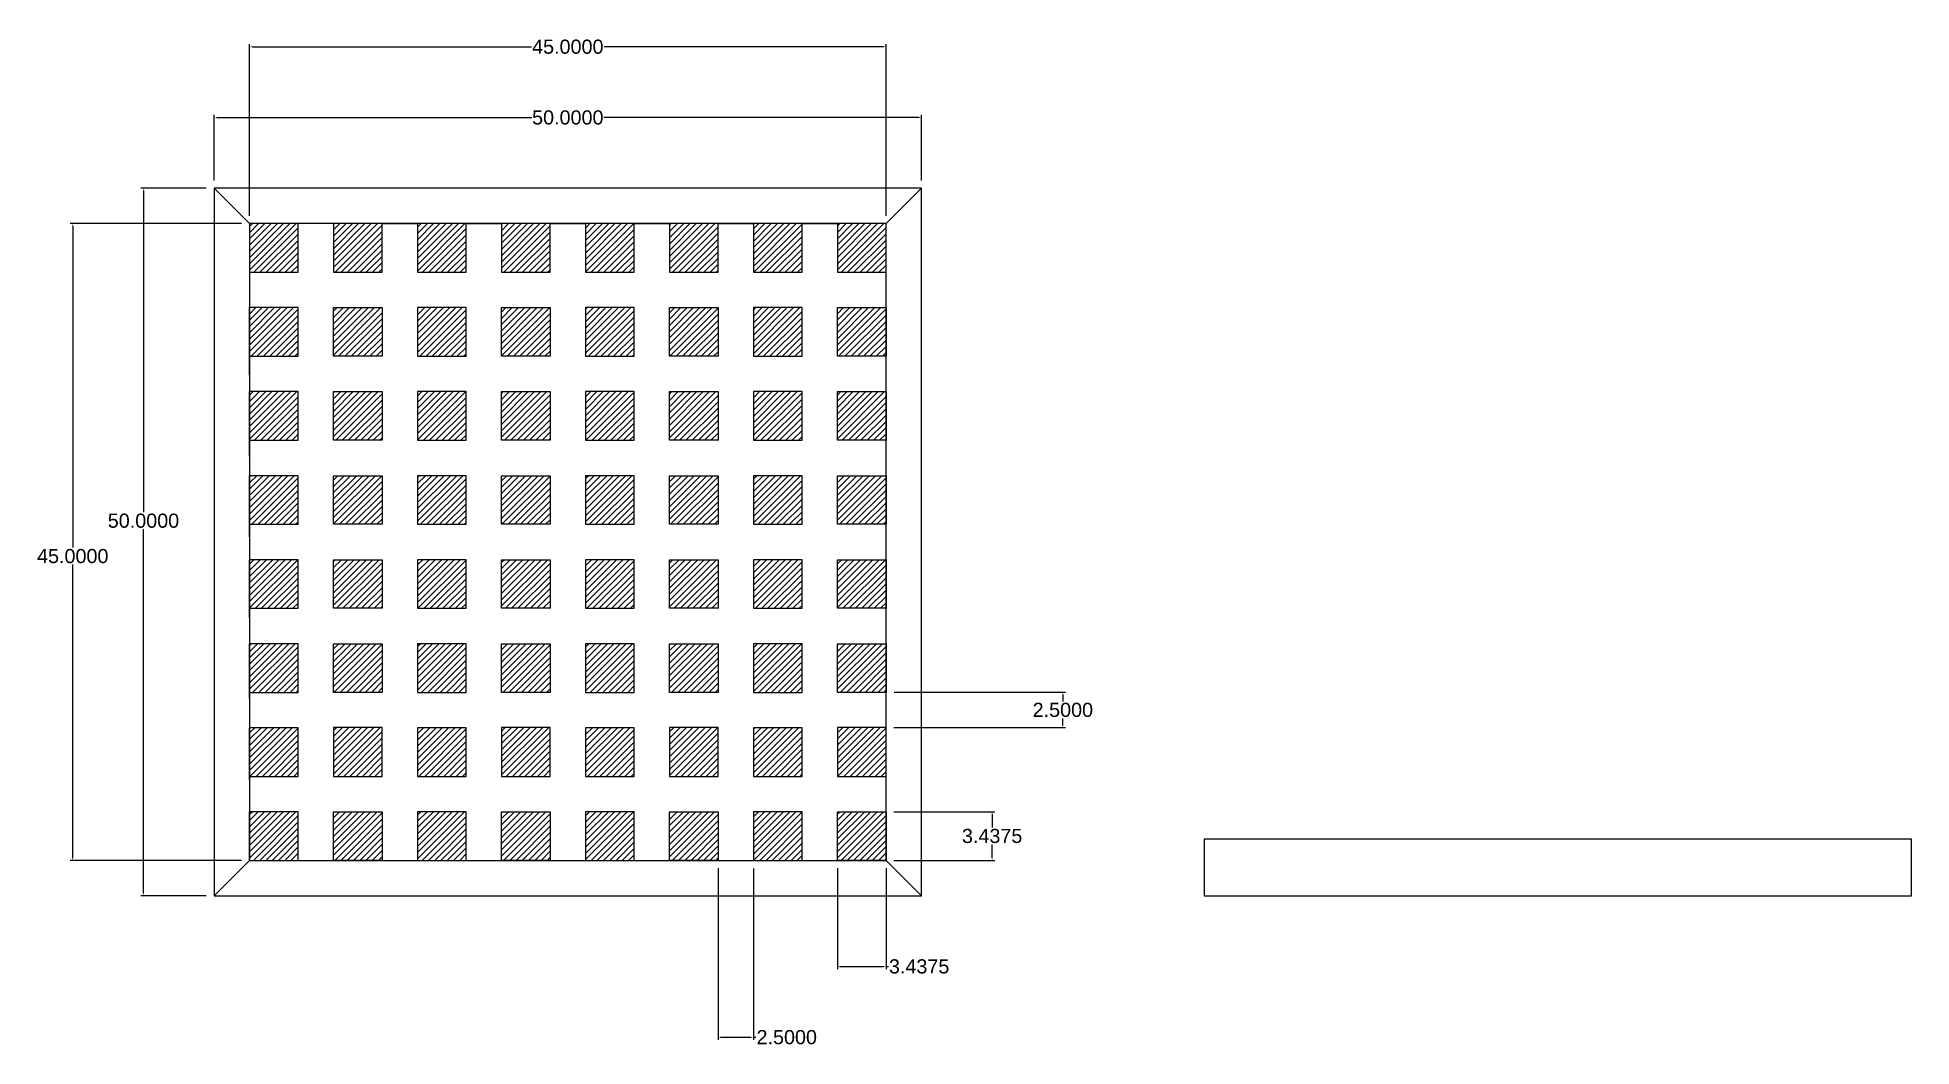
# Model space of a CAD drawing. Header units: inches. Extents: x 3 to 135, y 14 to 86.
import ezdxf

# ---------------------------------------------------------------- set-up
doc = ezdxf.new("R2010")
doc.units = ezdxf.units.IN
doc.header["$MEASUREMENT"] = 0
doc.styles.get("Standard").update_dxf_attribs({"font": 'Arial.ttf'})
doc.dimstyles.get("Standard").update_dxf_attribs({"dimtxt": 1, "dimasz": 0.18, "dimexe": 0.18, "dimexo": 0.0625, "dimgap": 0.09, "dimtad": 0, "dimtih": 1, "dimtoh": 1, "dimdec": 4, "dimzin": 0, "dimdsep": 46, "dimtxsty": 'Standard', "dimcen": 0.09, "dimadec": 0, "dimazin": 0, "dimtfac": 1, "dimtdec": 4, "dimtofl": 0, "dimtmove": 0, "dimatfit": 3, "dimfxl": 1, "dimtolj": 1, "dimtzin": 0, "dimarcsym": 0})

# ---------------------------------------------------------------- blocks, each defined once
blk = doc.blocks.new('*D17')
at = {"color": 0, "lineweight": -2, "transparency": 16777216}
for p, q in [((15, 75.56), (15, 80.18)), ((15.18, 80), (37.45, 80)), ((64.82, 80), (42.55, 80)), ((65, 75.56), (65, 80.18))]:
    blk.add_line(p, q, dxfattribs=at)
at = {"color": 0, "transparency": 16777216}
for points in [[(15.18, 80.03), (15.18, 79.97), (15, 80)], [(64.82, 80.03), (64.82, 79.97), (65, 80)]]:
    blk.add_solid(points, dxfattribs=at)
at = {"layer": 'Defpoints', "color": 0, "transparency": 16777216}
for p in [(65, 80), (15, 75.5), (65, 75.5)]:
    blk.add_point(p, dxfattribs=at)
at = {"color": 0, "transparency": 16777216, "insert": (40, 80), "char_height": 1, "attachment_point": 5}
blk.add_mtext('\\A1;50.0000', dxfattribs=at)
blk = doc.blocks.new('*D18')
at = {"color": 0, "lineweight": -2, "transparency": 16777216}
for p, q in [((17.5, 73.06), (17.5, 85.18)), ((17.68, 85), (37.43, 85)), ((62.32, 85), (42.57, 85)), ((62.5, 73.06), (62.5, 85.18))]:
    blk.add_line(p, q, dxfattribs=at)
at = {"color": 0, "transparency": 16777216}
for points in [[(17.68, 85.03), (17.68, 84.97), (17.5, 85)], [(62.32, 85.03), (62.32, 84.97), (62.5, 85)]]:
    blk.add_solid(points, dxfattribs=at)
at = {"layer": 'Defpoints', "color": 0, "transparency": 16777216}
for p in [(62.5, 85), (17.5, 73), (62.5, 73)]:
    blk.add_point(p, dxfattribs=at)
at = {"color": 0, "transparency": 16777216, "insert": (40, 85), "char_height": 1, "attachment_point": 5}
blk.add_mtext('\\A1;45.0000', dxfattribs=at)
blk = doc.blocks.new('*D19')
at = {"color": 0, "lineweight": -2, "transparency": 16777216}
for p, q in [((14.44, 75), (9.82, 75)), ((10, 74.82), (10, 52.1)), ((10, 25.18), (10, 50.9)), ((14.44, 25), (9.82, 25))]:
    blk.add_line(p, q, dxfattribs=at)
at = {"color": 0, "transparency": 16777216}
for points in [[(9.97, 74.82), (10.03, 74.82), (10, 75)], [(9.97, 25.18), (10.03, 25.18), (10, 25)]]:
    blk.add_solid(points, dxfattribs=at)
at = {"layer": 'Defpoints', "color": 0, "transparency": 16777216}
for p in [(10, 75), (14.5, 75), (14.5, 25)]:
    blk.add_point(p, dxfattribs=at)
at = {"color": 0, "transparency": 16777216, "insert": (10, 51.5), "char_height": 1, "attachment_point": 5}
blk.add_mtext('\\A1;50.0000', dxfattribs=at)
blk = doc.blocks.new('*D20')
at = {"color": 0, "lineweight": -2, "transparency": 16777216}
for p, q in [((16.94, 72.5), (4.82, 72.5)), ((5, 72.32), (5, 49.6)), ((5, 27.68), (5, 48.4)), ((16.94, 27.5), (4.82, 27.5))]:
    blk.add_line(p, q, dxfattribs=at)
at = {"color": 0, "transparency": 16777216}
for points in [[(4.97, 72.32), (5.03, 72.32), (5, 72.5)], [(4.97, 27.68), (5.03, 27.68), (5, 27.5)]]:
    blk.add_solid(points, dxfattribs=at)
at = {"layer": 'Defpoints', "color": 0, "transparency": 16777216}
for p in [(5, 72.5), (17, 72.5), (17, 27.5)]:
    blk.add_point(p, dxfattribs=at)
at = {"color": 0, "transparency": 16777216, "insert": (5, 49), "char_height": 1, "attachment_point": 5}
blk.add_mtext('\\A1;45.0000', dxfattribs=at)
blk = doc.blocks.new('*D21')
at = {"color": 0, "lineweight": -2, "transparency": 16777216}
for p, q in [((63.06, 30.94), (70.18, 30.94)), ((70, 30.76), (70, 29.82)), ((70, 27.68), (70, 28.62)), ((63.06, 27.5), (70.18, 27.5))]:
    blk.add_line(p, q, dxfattribs=at)
at = {"color": 0, "transparency": 16777216}
for points in [[(69.97, 30.76), (70.03, 30.76), (70, 30.94)], [(69.97, 27.68), (70.03, 27.68), (70, 27.5)]]:
    blk.add_solid(points, dxfattribs=at)
at = {"layer": 'Defpoints', "color": 0, "transparency": 16777216}
for p in [(63, 30.94), (70, 30.94), (63, 27.5)]:
    blk.add_point(p, dxfattribs=at)
at = {"color": 0, "transparency": 16777216, "insert": (70, 29.22), "char_height": 1, "attachment_point": 5}
blk.add_mtext('\\A1;3.4375', dxfattribs=at)
blk = doc.blocks.new('*D22')
at = {"color": 0, "lineweight": -2, "transparency": 16777216}
for p, q in [((59.06, 26.94), (59.06, 19.82)), ((62.5, 26.94), (62.5, 19.82)), ((59.24, 20), (62.32, 20)), ((62.5, 20), (62.68, 20))]:
    blk.add_line(p, q, dxfattribs=at)
at = {"color": 0, "transparency": 16777216}
for points in [[(59.24, 20.03), (59.24, 19.97), (59.06, 20)], [(62.32, 20.03), (62.32, 19.97), (62.5, 20)]]:
    blk.add_solid(points, dxfattribs=at)
at = {"layer": 'Defpoints', "color": 0, "transparency": 16777216}
for p in [(59.06, 27), (62.5, 27), (62.5, 20)]:
    blk.add_point(p, dxfattribs=at)
at = {"color": 0, "transparency": 16777216, "insert": (64.84, 20), "char_height": 1, "attachment_point": 5}
blk.add_mtext('\\A1;3.4375', dxfattribs=at)
blk = doc.blocks.new('*D25')
at = {"color": 0, "lineweight": -2, "transparency": 16777216}
for p, q in [((50.62, 26.94), (50.62, 14.82)), ((53.12, 26.93), (53.12, 14.82)), ((50.8, 15), (52.94, 15)), ((53.12, 15), (53.3, 15))]:
    blk.add_line(p, q, dxfattribs=at)
at = {"color": 0, "transparency": 16777216}
for points in [[(50.8, 15.03), (50.8, 14.97), (50.62, 15)], [(52.94, 15.03), (52.94, 14.97), (53.12, 15)]]:
    blk.add_solid(points, dxfattribs=at)
at = {"layer": 'Defpoints', "color": 0, "transparency": 16777216}
for p in [(50.62, 27), (53.12, 27), (53.12, 15)]:
    blk.add_point(p, dxfattribs=at)
at = {"color": 0, "transparency": 16777216, "insert": (55.48, 15), "char_height": 1, "attachment_point": 5}
blk.add_mtext('\\A1;2.5000', dxfattribs=at)
blk = doc.blocks.new('*D26')
at = {"color": 0, "lineweight": -2, "transparency": 16777216}
for p, q in [((63.07, 39.38), (75.18, 39.38)), ((75, 39.2), (75, 38.72)), ((75, 37.05), (75, 37.53)), ((63.06, 36.88), (75.18, 36.88))]:
    blk.add_line(p, q, dxfattribs=at)
at = {"color": 0, "transparency": 16777216}
for points in [[(74.97, 39.2), (75.03, 39.2), (75, 39.38)], [(74.97, 37.05), (75.03, 37.05), (75, 36.88)]]:
    blk.add_solid(points, dxfattribs=at)
at = {"layer": 'Defpoints', "color": 0, "transparency": 16777216}
for p in [(63.01, 39.38), (75, 39.38), (62.99, 36.88)]:
    blk.add_point(p, dxfattribs=at)
at = {"color": 0, "transparency": 16777216, "insert": (75, 38.13), "char_height": 1, "attachment_point": 5}
blk.add_mtext('\\A1;2.5000', dxfattribs=at)

msp = doc.modelspace()

# ---------------------------------------------------------------- hatches: boundary and pattern name
h = msp.add_hatch()
h.set_pattern_fill('ANSI31', color=256, scale=2.5)
h.paths.add_polyline_path([(20.9375, 42.8125), (17.5, 42.8125), (17.5, 39.375), (20.9375, 39.375)])
h.paths.add_polyline_path([(26.875, 42.8125), (23.4375, 42.8125), (23.4375, 39.375), (26.875, 39.375)])
h.paths.add_polyline_path([(32.8125, 42.8125), (29.375, 42.8125), (29.375, 39.375), (32.8125, 39.375)])
h.paths.add_polyline_path([(38.75, 42.8125), (35.3125, 42.8125), (35.3125, 39.375), (38.75, 39.375)])
h.paths.add_polyline_path([(38.75, 48.75), (35.3125, 48.75), (35.3125, 45.3125), (38.75, 45.3125)])
h.paths.add_polyline_path([(32.8125, 48.75), (29.375, 48.75), (29.375, 45.3125), (32.8125, 45.3125)])
h.paths.add_polyline_path([(26.875, 48.75), (23.4375, 48.75), (23.4375, 45.3125), (26.875, 45.3125)])
h.paths.add_polyline_path([(20.9375, 48.75), (17.5, 48.75), (17.5, 45.3125), (20.9375, 45.3125)])
h.paths.add_polyline_path([(20.9375, 54.6875), (17.5, 54.6875), (17.5, 51.25), (20.9375, 51.25)])
h.paths.add_polyline_path([(26.875, 54.6875), (23.4375, 54.6875), (23.4375, 51.25), (26.875, 51.25)])
h.paths.add_polyline_path([(32.8125, 54.6875), (29.375, 54.6875), (29.375, 51.25), (32.8125, 51.25)])
h.paths.add_polyline_path([(38.75, 54.6875), (35.3125, 54.6875), (35.3125, 51.25), (38.75, 51.25)])
h.paths.add_polyline_path([(38.75, 60.625), (35.3125, 60.625), (35.3125, 57.1875), (38.75, 57.1875)])
h.paths.add_polyline_path([(32.8125, 60.625), (29.375, 60.625), (29.375, 57.1875), (32.8125, 57.1875)])
h.paths.add_polyline_path([(26.875, 60.625), (23.4375, 60.625), (23.4375, 57.1875), (26.875, 57.1875)])
h.paths.add_polyline_path([(20.9375, 60.625), (17.5, 60.625), (17.5, 57.1875), (20.9375, 57.1875)])
h.paths.add_polyline_path([(20.9375, 66.5625), (17.5, 66.5625), (17.5, 63.125), (20.9375, 63.125)])
h.paths.add_polyline_path([(26.875, 66.5625), (23.4375, 66.5625), (23.4375, 63.125), (26.875, 63.125)])
h.paths.add_polyline_path([(32.8125, 66.5625), (29.375, 66.5625), (29.375, 63.125), (32.8125, 63.125)])
h.paths.add_polyline_path([(38.75, 66.5625), (35.3125, 66.5625), (35.3125, 63.125), (38.75, 63.125)])
h.paths.add_polyline_path([(38.75, 72.5), (35.3125, 72.5), (35.3125, 69.0625), (38.75, 69.0625)])
h.paths.add_polyline_path([(32.8125, 72.5), (29.375, 72.5), (29.375, 69.0625), (32.8125, 69.0625)])
h.paths.add_polyline_path([(26.875, 72.5), (23.4375, 72.5), (23.4375, 69.0625), (26.875, 69.0625)])
h.paths.add_polyline_path([(20.9375, 72.5), (17.5, 72.5), (17.5, 69.0625), (20.9375, 69.0625)])
h.paths.add_polyline_path([(44.6875, 30.9375), (41.25, 30.9375), (41.25, 27.5), (44.6875, 27.5)])
h.paths.add_polyline_path([(44.6875, 36.875), (41.25, 36.875), (41.25, 33.4375), (44.6875, 33.4375)])
h.paths.add_polyline_path([(44.6875, 42.8125), (41.25, 42.8125), (41.25, 39.375), (44.6875, 39.375)])
h.paths.add_polyline_path([(44.6875, 48.75), (41.25, 48.75), (41.25, 45.3125), (44.6875, 45.3125)])
h.paths.add_polyline_path([(44.6875, 54.6875), (41.25, 54.6875), (41.25, 51.25), (44.6875, 51.25)])
h.paths.add_polyline_path([(50.625, 54.6875), (47.1875, 54.6875), (47.1875, 51.25), (50.625, 51.25)])
h.paths.add_polyline_path([(50.625, 48.75), (47.1875, 48.75), (47.1875, 45.3125), (50.625, 45.3125)])
h.paths.add_polyline_path([(50.625, 42.8125), (47.1875, 42.8125), (47.1875, 39.375), (50.625, 39.375)])
h.paths.add_polyline_path([(50.625, 36.875), (47.1875, 36.875), (47.1875, 33.4375), (50.625, 33.4375)])
h.paths.add_polyline_path([(50.625, 30.9375), (47.1875, 30.9375), (47.1875, 27.5), (50.625, 27.5)])
h.paths.add_polyline_path([(56.5625, 30.9375), (53.125, 30.9375), (53.125, 27.5), (56.5625, 27.5)])
h.paths.add_polyline_path([(56.5625, 36.875), (53.125, 36.875), (53.125, 33.4375), (56.5625, 33.4375)])
h.paths.add_polyline_path([(62.5, 36.875), (59.0625, 36.875), (59.0625, 33.4375), (62.5, 33.4375)])
h.paths.add_polyline_path([(62.5, 30.9375), (59.0625, 30.9375), (59.0625, 27.5), (62.5, 27.5)])
h.paths.add_polyline_path([(62.5, 42.8125), (59.0625, 42.8125), (59.0625, 39.375), (62.5, 39.375)])
h.paths.add_polyline_path([(56.5625, 42.8125), (53.125, 42.8125), (53.125, 39.375), (56.5625, 39.375)])
h.paths.add_polyline_path([(56.5625, 48.75), (53.125, 48.75), (53.125, 45.3125), (56.5625, 45.3125)])
h.paths.add_polyline_path([(62.5, 48.75), (59.0625, 48.75), (59.0625, 45.3125), (62.5, 45.3125)])
h.paths.add_polyline_path([(62.5, 54.6875), (59.0625, 54.6875), (59.0625, 51.25), (62.5, 51.25)])
h.paths.add_polyline_path([(62.5, 60.625), (59.0625, 60.625), (59.0625, 57.1875), (62.5, 57.1875)])
h.paths.add_polyline_path([(56.5625, 60.625), (53.125, 60.625), (53.125, 57.1875), (56.5625, 57.1875)])
h.paths.add_polyline_path([(56.5625, 54.6875), (53.125, 54.6875), (53.125, 51.25), (56.5625, 51.25)])
h.paths.add_polyline_path([(50.625, 60.625), (47.1875, 60.625), (47.1875, 57.1875), (50.625, 57.1875)])
h.paths.add_polyline_path([(44.6875, 60.625), (41.25, 60.625), (41.25, 57.1875), (44.6875, 57.1875)])
h.paths.add_polyline_path([(44.6875, 66.5625), (41.25, 66.5625), (41.25, 63.125), (44.6875, 63.125)])
h.paths.add_polyline_path([(44.6875, 72.5), (41.25, 72.5), (41.25, 69.0625), (44.6875, 69.0625)])
h.paths.add_polyline_path([(50.625, 72.5), (47.1875, 72.5), (47.1875, 69.0625), (50.625, 69.0625)])
h.paths.add_polyline_path([(50.625, 66.5625), (47.1875, 66.5625), (47.1875, 63.125), (50.625, 63.125)])
h.paths.add_polyline_path([(56.5625, 66.5625), (53.125, 66.5625), (53.125, 63.125), (56.5625, 63.125)])
h.paths.add_polyline_path([(56.5625, 72.5), (53.125, 72.5), (53.125, 69.0625), (56.5625, 69.0625)])
h.paths.add_polyline_path([(62.5, 72.5), (59.0625, 72.5), (59.0625, 69.0625), (62.5, 69.0625)])
h = msp.add_hatch()
h.set_pattern_fill('ANSI31', color=256, scale=2.5)
h.paths.add_polyline_path([(62.5, 66.5625), (59.0625, 66.5625), (59.0625, 63.125), (62.5, 63.125)])
h = msp.add_hatch()
h.set_pattern_fill('ANSI31', color=256, scale=2.5)
h.paths.add_polyline_path([(20.9375, 30.9375), (17.5, 30.9375), (17.5, 27.5), (20.9375, 27.5)])
h.paths.add_polyline_path([(26.875, 30.9375), (23.4375, 30.9375), (23.4375, 27.5), (26.875, 27.5)])
h.paths.add_polyline_path([(32.8125, 30.9375), (29.375, 30.9375), (29.375, 27.5), (32.8125, 27.5)])
h.paths.add_polyline_path([(38.75, 30.9375), (35.3125, 30.9375), (35.3125, 27.5), (38.75, 27.5)])
h.paths.add_polyline_path([(32.8125, 36.875), (29.375, 36.875), (29.375, 33.4375), (32.8125, 33.4375)])
h.paths.add_polyline_path([(38.75, 36.875), (35.3125, 36.875), (35.3125, 33.4375), (38.75, 33.4375)])
h.paths.add_polyline_path([(26.875, 36.875), (23.4375, 36.875), (23.4375, 33.4375), (26.875, 33.4375)])
h.paths.add_polyline_path([(20.9375, 36.875), (17.5, 36.875), (17.5, 33.4375), (20.9375, 33.4375)])

# ---------------------------------------------------------------- linework, layer by layer
for p, q in [((17.5, 72.5), (15, 75)), ((65, 75), (62.5, 72.5)), ((26.875, 72.5), (29.375, 72.5)), ((32.8125, 72.5), (35.3125, 72.5)), ((38.75, 72.5), (41.25, 72.5)), ((44.6875, 72.5), (47.1875, 72.5)), ((50.625, 72.5), (53.125, 72.5)), ((56.5625, 72.5), (59.0625, 72.5)), ((62.5, 66.5625), (62.5, 69.0625)), ((17.5, 63.125), (17.5, 66.5625)), ((62.5, 64.965), (62.5, 67.505)), ((17.5, 61.79), (17.5, 64.965)), ((62.5, 60.625), (62.5, 63.125)), ((62.5, 59.25), (62.5, 61.79)), ((17.5, 57.1875), (17.5, 60.625)), ((17.5, 56.075), (17.5, 59.25)), ((62.5, 54.6875), (62.5, 57.1875)), ((62.5, 53.535), (62.5, 56.075)), ((17.5, 51.25), (17.5, 54.6875)), ((17.5, 50.36), (17.5, 53.535)), ((62.5, 48.75), (62.5, 51.25)), ((62.5, 47.82), (62.5, 50.36)), ((17.5, 45.3125), (17.5, 48.75)), ((17.5, 44.645), (17.5, 47.82)), ((62.5, 42.8125), (62.5, 45.3125)), ((62.5, 42.105), (62.5, 44.645)), ((17.5, 39.375), (17.5, 42.8125)), ((17.5, 38.93), (17.5, 42.105)), ((62.5, 36.875), (62.5, 39.375)), ((62.5, 36.39), (62.5, 38.93)), ((17.5, 33.4375), (17.5, 36.875)), ((17.5, 33.215), (17.5, 36.39)), ((17.5, 33.4375), (17.5, 30.9375)), ((62.5, 30.9375), (62.5, 33.4375)), ((62.5, 30.675), (62.5, 33.215)), ((17.5, 27.5), (17.5, 30.9375)), ((17.5, 27.5), (17.5, 30.675)), ((59.0625, 30.9375), (62.5, 30.9375)), ((15, 25), (17.5, 27.5)), ((17.5, 27.5), (20.675, 27.5)), ((17.5, 27.5), (20.9375, 27.5)), ((20.675, 27.5), (23.215, 27.5)), ((20.9375, 27.5), (23.4375, 27.5)), ((23.4375, 27.5), (26.875, 27.5)), ((26.875, 27.5), (29.375, 27.5)), ((29.375, 27.5), (32.8125, 27.5)), ((32.8125, 27.5), (35.3125, 27.5)), ((35.3125, 27.5), (38.75, 27.5)), ((38.75, 27.5), (41.25, 27.5)), ((41.25, 27.5), (44.6875, 27.5)), ((44.6875, 27.5), (47.1875, 27.5)), ((47.1875, 27.5), (50.625, 27.5)), ((50.625, 27.5), (53.125, 27.5)), ((53.125, 27.5), (56.5625, 27.5)), ((56.5625, 27.5), (59.0625, 27.5)), ((59.0625, 27.5), (62.5, 27.5)), ((65, 25), (62.5, 27.5))]:
    msp.add_line(p, q)
for points in [[(15, 25), (65, 25), (65, 75), (15, 75)], [(17.5, 27.5), (62.5, 27.5), (62.5, 72.5), (17.5, 72.5)], [(17.5, 69.0625), (20.9375, 69.0625), (20.9375, 72.5), (17.5, 72.5)], [(23.4375, 69.0625), (26.875, 69.0625), (26.875, 72.5), (23.4375, 72.5)], [(29.375, 69.0625), (32.8125, 69.0625), (32.8125, 72.5), (29.375, 72.5)], [(35.3125, 69.0625), (38.75, 69.0625), (38.75, 72.5), (35.3125, 72.5)], [(41.25, 69.0625), (44.6875, 69.0625), (44.6875, 72.5), (41.25, 72.5)], [(47.1875, 69.0625), (50.625, 69.0625), (50.625, 72.5), (47.1875, 72.5)], [(53.125, 69.0625), (56.5625, 69.0625), (56.5625, 72.5), (53.125, 72.5)], [(59.0625, 69.0625), (62.5, 69.0625), (62.5, 72.5), (59.0625, 72.5)], [(17.5, 63.125), (20.9375, 63.125), (20.9375, 66.5625), (17.5, 66.5625)], [(26.875, 63.125), (23.4375, 63.125), (23.4375, 66.5625), (26.875, 66.5625)], [(29.375, 63.125), (32.8125, 63.125), (32.8125, 66.5625), (29.375, 66.5625)], [(38.75, 63.125), (35.3125, 63.125), (35.3125, 66.5625), (38.75, 66.5625)], [(41.25, 63.125), (44.6875, 63.125), (44.6875, 66.5625), (41.25, 66.5625)], [(50.625, 63.125), (47.1875, 63.125), (47.1875, 66.5625), (50.625, 66.5625)], [(53.125, 63.125), (56.5625, 63.125), (56.5625, 66.5625), (53.125, 66.5625)], [(62.5, 63.125), (59.0625, 63.125), (59.0625, 66.5625), (62.5, 66.5625)], [(17.5, 57.1875), (20.9375, 57.1875), (20.9375, 60.625), (17.5, 60.625)], [(23.4375, 60.625), (26.875, 60.625), (26.875, 57.1875), (23.4375, 57.1875)], [(29.375, 57.1875), (32.8125, 57.1875), (32.8125, 60.625), (29.375, 60.625)], [(35.3125, 60.625), (38.75, 60.625), (38.75, 57.1875), (35.3125, 57.1875)], [(41.25, 57.1875), (44.6875, 57.1875), (44.6875, 60.625), (41.25, 60.625)], [(47.1875, 60.625), (50.625, 60.625), (50.625, 57.1875), (47.1875, 57.1875)], [(53.125, 57.1875), (56.5625, 57.1875), (56.5625, 60.625), (53.125, 60.625)], [(59.0625, 60.625), (62.5, 60.625), (62.5, 57.1875), (59.0625, 57.1875)], [(17.5, 51.25), (20.9375, 51.25), (20.9375, 54.6875), (17.5, 54.6875)], [(26.875, 51.25), (23.4375, 51.25), (23.4375, 54.6875), (26.875, 54.6875)], [(29.375, 51.25), (32.8125, 51.25), (32.8125, 54.6875), (29.375, 54.6875)], [(38.75, 51.25), (35.3125, 51.25), (35.3125, 54.6875), (38.75, 54.6875)], [(41.25, 51.25), (44.6875, 51.25), (44.6875, 54.6875), (41.25, 54.6875)], [(50.625, 51.25), (47.1875, 51.25), (47.1875, 54.6875), (50.625, 54.6875)], [(53.125, 51.25), (56.5625, 51.25), (56.5625, 54.6875), (53.125, 54.6875)], [(62.5, 51.25), (59.0625, 51.25), (59.0625, 54.6875), (62.5, 54.6875)], [(17.5, 45.3125), (20.9375, 45.3125), (20.9375, 48.75), (17.5, 48.75)], [(23.4375, 48.75), (26.875, 48.75), (26.875, 45.3125), (23.4375, 45.3125)], [(29.375, 45.3125), (32.8125, 45.3125), (32.8125, 48.75), (29.375, 48.75)], [(35.3125, 48.75), (38.75, 48.75), (38.75, 45.3125), (35.3125, 45.3125)], [(41.25, 45.3125), (44.6875, 45.3125), (44.6875, 48.75), (41.25, 48.75)], [(47.1875, 48.75), (50.625, 48.75), (50.625, 45.3125), (47.1875, 45.3125)], [(53.125, 45.3125), (56.5625, 45.3125), (56.5625, 48.75), (53.125, 48.75)], [(59.0625, 48.75), (62.5, 48.75), (62.5, 45.3125), (59.0625, 45.3125)], [(17.5, 39.375), (20.9375, 39.375), (20.9375, 42.8125), (17.5, 42.8125)], [(26.875, 39.375), (23.4375, 39.375), (23.4375, 42.8125), (26.875, 42.8125)], [(29.375, 39.375), (32.8125, 39.375), (32.8125, 42.8125), (29.375, 42.8125)], [(38.75, 39.375), (35.3125, 39.375), (35.3125, 42.8125), (38.75, 42.8125)], [(41.25, 39.375), (44.6875, 39.375), (44.6875, 42.8125), (41.25, 42.8125)], [(50.625, 39.375), (47.1875, 39.375), (47.1875, 42.8125), (50.625, 42.8125)], [(53.125, 39.375), (56.5625, 39.375), (56.5625, 42.8125), (53.125, 42.8125)], [(62.5, 39.375), (59.0625, 39.375), (59.0625, 42.8125), (62.5, 42.8125)], [(20.9375, 36.875), (17.5, 36.875), (17.5, 33.4375), (20.9375, 33.4375)], [(23.4375, 33.4375), (26.875, 33.4375), (26.875, 36.88), (23.4375, 36.88)], [(32.8125, 36.875), (29.375, 36.875), (29.375, 33.4375), (32.8125, 33.4375)], [(35.3125, 33.4375), (38.75, 33.4375), (38.75, 36.88), (35.3125, 36.88)], [(44.6875, 36.875), (41.25, 36.875), (41.25, 33.4375), (44.6875, 33.4375)], [(47.1875, 33.4375), (50.625, 33.4375), (50.625, 36.88), (47.1875, 36.88)], [(56.5625, 36.875), (53.125, 36.875), (53.125, 33.4375), (56.5625, 33.4375)], [(59.0625, 33.4375), (62.5, 33.4375), (62.5, 36.88), (59.0625, 36.88)], [(20.9375, 30.9375), (17.5, 30.9375), (17.5, 27.5), (20.9375, 27.5)], [(23.4375, 30.9375), (26.875, 30.9375), (26.875, 27.5), (23.4375, 27.5)], [(32.8125, 30.9375), (29.375, 30.9375), (29.375, 27.5), (32.8125, 27.5)], [(35.3125, 30.9375), (38.75, 30.9375), (38.75, 27.5), (35.3125, 27.5)], [(44.6875, 30.9375), (41.25, 30.9375), (41.25, 27.5), (44.6875, 27.5)], [(47.1875, 30.9375), (50.625, 30.9375), (50.625, 27.5), (47.1875, 27.5)], [(56.5625, 30.9375), (53.125, 30.9375), (53.125, 27.5), (56.5625, 27.5)], [(59.0625, 30.9375), (62.5, 30.9375), (62.5, 27.5), (59.0625, 27.5)], [(85, 25), (135, 25), (135, 29), (85, 29)]]:
    msp.add_lwpolyline(points, close=True)

# ---------------------------------------------------------------- dimensions: what is measured, and where the dimension line sits
for base, p1, p2, picture, middle in [((62.5, 85), (17.5, 73), (62.5, 73), '*D18', (40, 85)), ((65, 80), (15, 75.5), (65, 75.5), '*D17', (40, 80)), ((53.125, 15), (50.625, 27), (53.125, 26.995), '*D25', (55.48231, 15)), ((62.5, 20), (59.0625, 27), (62.5, 27), '*D22', (64.83685, 20))]:
    dim = msp.add_linear_dim(base=base, p1=p1, p2=p2, dimstyle='Standard')
    dim.commit()
    dim.dimension.update_dxf_attribs({"geometry": picture, "text_midpoint": middle})
for base, p1, p2, picture, middle in [((10, 75), (14.5, 25), (14.5, 75), '*D19', (10, 51.5)), ((5, 72.5), (17, 27.5), (17, 72.5), '*D20', (5, 49))]:
    dim = msp.add_linear_dim(base=base, p1=p1, p2=p2, angle=270, dimstyle='Standard')
    dim.commit()
    dim.dimension.update_dxf_attribs({"geometry": picture, "text_midpoint": middle, "dimtype": 160})
for base, p1, p2, picture, middle in [((75, 39.375), (62.995, 36.875), (63.005, 39.375), '*D26', (75, 38.125)), ((70, 30.9375), (63, 27.5), (63, 30.9375), '*D21', (70, 29.21875))]:
    dim = msp.add_linear_dim(base=base, p1=p1, p2=p2, angle=270, dimstyle='Standard')
    dim.commit()
    dim.dimension.update_dxf_attribs({"geometry": picture, "text_midpoint": middle})

doc.saveas('drawing.dxf')
